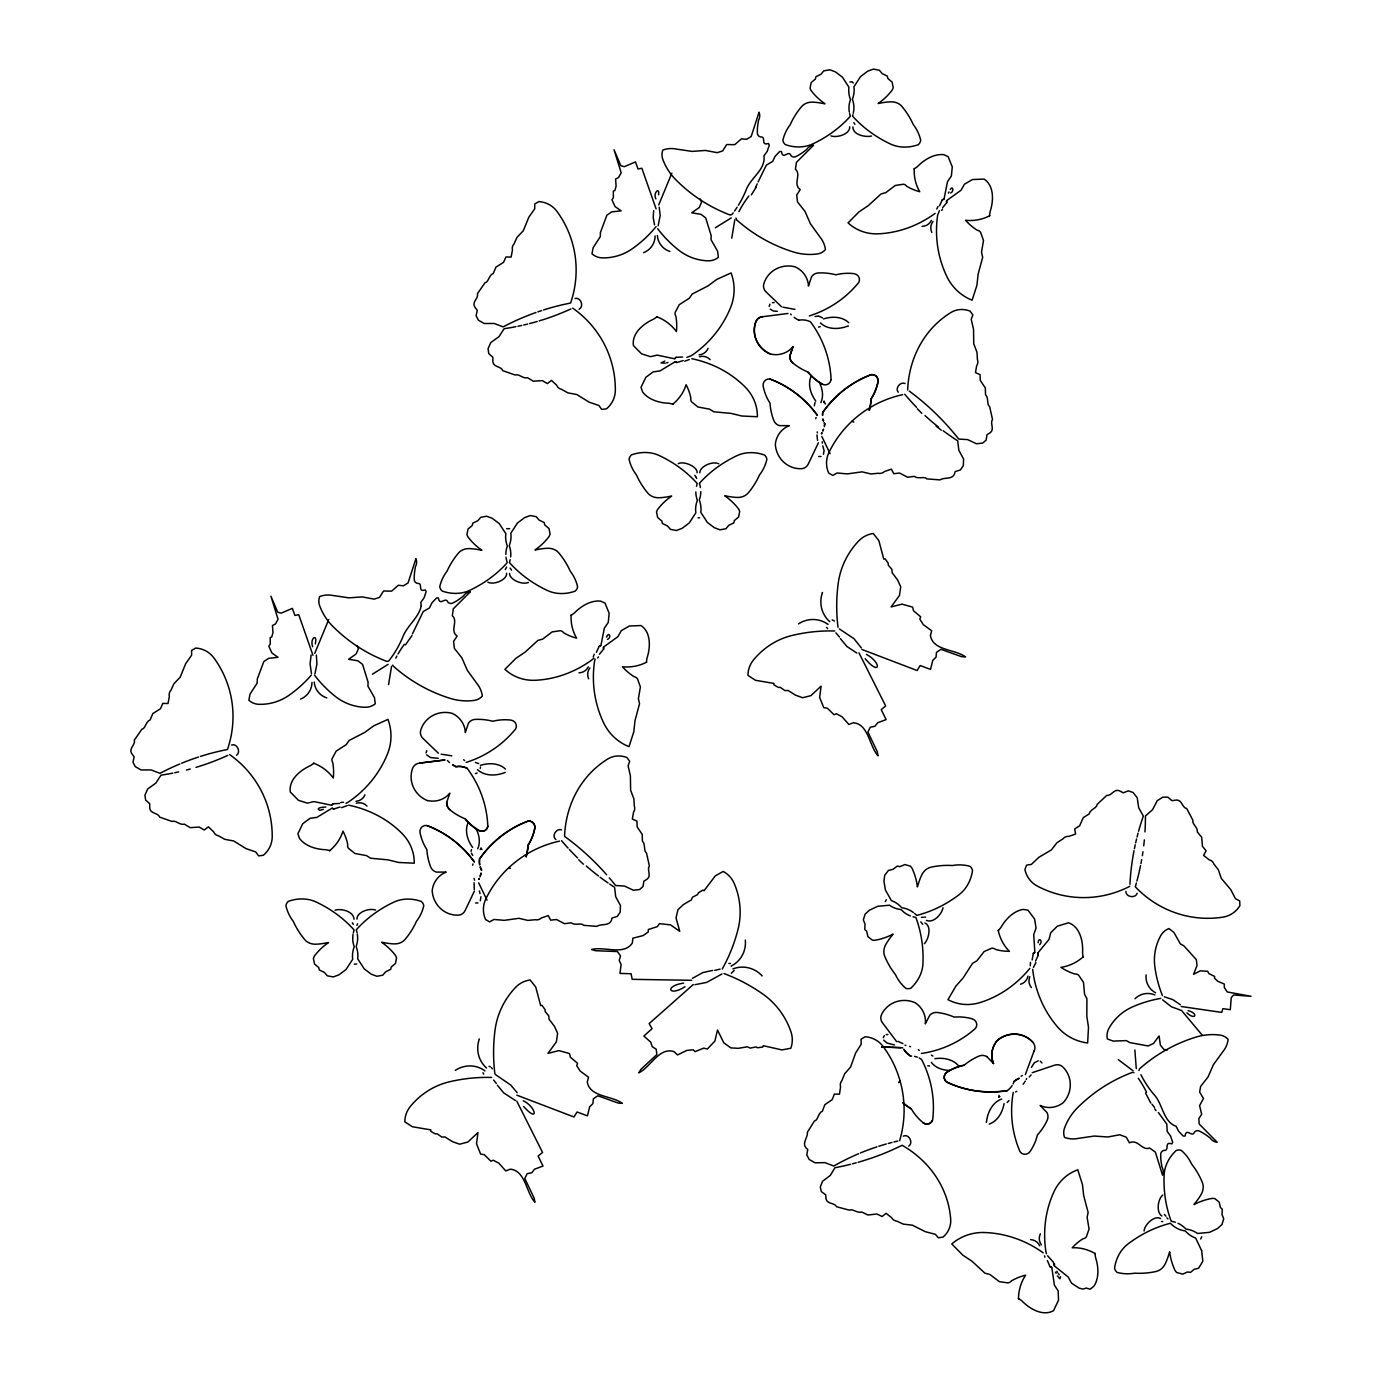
<?xml version="1.0" encoding="UTF-8"?>
<svg xmlns="http://www.w3.org/2000/svg" width="1382" height="1382" viewBox="0 0 1382 1382"><rect width="100%" height="100%" fill="white"/><g stroke="black" fill="none" stroke-linecap="round" stroke-linejoin="round"><path stroke-width="1.5" d="M599.408 654.239L603.588 649.16L603.519 647.312M942.524 207.784L946.705 202.705L946.566 200.943M314.958 673.742L316.91 664.172L316.374 655.051M357.109 645.446L358.422 648.711L356.141 653.945L348.627 659.283L357.921 660.803L362.585 664.397L368.061 682.086L367.94 686.198L374.453 697.599L375.265 703.801A15.893 15.703 -88.4 0 1 365.038 707.273A50.754 50.167 -88.4 0 1 335.429 696.493A120.839 119.439 -88.4 0 1 314.543 675.193M571.112 614.973L571.06 617.028A44.224 39.646 -58.1 0 0 576.605 638.156A59.461 53.311 -58.1 0 1 563.51 632.68A5.666 5.079 -58.1 0 0 560.315 630.693L552.144 631.92L542.694 639.089L537.943 640.402L525.091 652.131L515.918 658.316L504.914 669.32A50.564 45.33 -58.1 0 0 535.214 680.272A107.623 96.481 -58.1 0 0 592.032 659.836L593.863 658.212M700.242 198.991L701.538 202.256L699.275 207.49L691.743 212.828L701.037 214.348L705.701 217.941L711.177 235.631L711.056 239.742L717.569 251.144L718.381 257.346A15.893 15.703 -88.4 0 1 708.171 260.818A50.754 50.167 -88.4 0 1 678.562 250.038A120.839 119.439 -88.4 0 1 657.659 228.738M914.228 168.518L914.176 170.573A44.224 39.646 -58.1 0 0 919.738 191.701A59.461 53.311 -58.1 0 1 906.644 186.225A5.666 5.079 -58.1 0 0 903.431 184.238L895.26 185.464L885.827 192.634L881.077 193.946L868.207 205.676L859.034 211.861L848.047 222.865A50.564 45.33 -58.1 0 0 878.347 233.817A107.623 96.481 -58.1 0 0 935.165 213.381M1018.465 1298.838L1018.534 1296.731A44.224 42.721 59.5 0 1 1025.651 1275.12A59.461 57.439 59.5 0 0 1011.503 1280.82A5.666 5.476 59.5 0 1 1007.996 1282.893L999.428 1281.701L989.892 1274.48L984.951 1273.185L972.064 1261.317L962.753 1255.098L951.783 1243.955A50.564 48.836 59.5 0 1 984.45 1232.519A107.623 103.961 59.5 0 1 1043.237 1252.869M655.897 198.87C652.615 193.635 659.715 185.914 658.609 194.776M311.486 673.639L310.069 663.982L311.123 654.913M1030.246 965.811L1030.523 962.39M506.624 573.236C507.246 579.455 494.566 585.312 487.881 582.254M699.793 472.765C699.689 466.58 712.214 460.724 718.761 463.765M849.705 126.799C850.137 134.52 836.352 138.045 830.979 135.868M315.286 643.995C317.877 632.386 309.43 638.363 312.678 646.724M1032.147 959.954L1033.304 953.476L1034.652 952.423M1047.591 1255.772L1053.239 1262.008L1054.397 1265.947L1068.234 1277.037L1071.482 1283.118L1079.135 1288.128L1083.091 1289.112L1086.2 1288.059L1090.173 1289.216L1093.905 1286.21C1099.381 1277.987 1098.483 1266.309 1095.546 1257.499L1094.959 1253.457M998.754 1097.135L999.082 1095.373M474.285 889.593L474.095 882.735M885.309 901.634L886.311 899.699M1037.778 953.355L1038.314 955.117L1035.55 961.095M471.089 851.329L471.487 849.585M1160.586 1218.579C1154.73 1214.743 1144.331 1224.798 1144.089 1230.982M653.686 210.686L653.202 217.527L654.532 224.817M658.16 225.698L660.199 215.437L659.197 207.248M734.809 219.79L731.734 238.17M1038.124 942.749C1038.418 936.668 1043.583 941.004 1039.661 944.701M646.379 662.323L646.966 658.229C650.369 647.968 651.423 632.49 640.989 625.545L629.346 625.994L621.313 630.658L617.944 636.67L603.416 647.156L603.588 649.16M989.495 215.868L990.082 211.774C993.485 201.513 994.556 186.034 984.122 179.09L972.479 179.539L964.429 184.203L961.06 190.215L946.549 200.701L946.705 202.705M924.886 922.934C932.245 926.286 928.255 940.019 924.385 943.716M1161.917 1215.97C1156.147 1212.895 1157.58 1199.213 1162.763 1195.05M1118.332 1059.666L1133.05 1070.791M481.109 848.289L480.228 849.585M735.932 218.011L736.52 219.738A156.097 154.179 -31.7 0 0 793.337 251.939A55.971 55.28 -31.7 0 0 817.315 253.96A12.991 12.835 -31.7 0 0 825.451 249.606A25.152 24.841 -31.7 0 0 820.01 237.065L810.491 223.901L804.998 211.411L797.5 201.927L796.706 195L800.213 189.61C792.473 183.996 801.785 174.771 795.427 169.278L796.429 162.35L813.532 145.265A9.138 9.035 -31.7 0 0 806.57 149.601A61.603 60.843 -31.7 0 0 804.376 151.243A46.936 46.349 -31.7 0 1 796.343 156.356A4.077 4.025 -31.7 0 1 790.279 154.369C787.982 150.914 782.575 160.018 781.486 151.536L779.655 151.536L775.095 156.339L772.607 161.452L766.354 165.114L758.113 181.923M595.124 659.093L594.519 661.477A107.623 103.961 -58.1 0 0 603.727 723.011A50.564 48.836 -58.1 0 0 629 746.66L633.802 731.769L634.994 720.644L639.538 703.714L638.398 698.739L640.384 686.94L637.465 678.804A5.666 5.476 -58.1 0 0 634.01 676.644A59.461 57.439 -58.1 0 1 622.401 666.746A44.224 42.721 -58.1 0 0 644.841 663.049L646.741 662.133M375.61 910.064C368.959 907.663 356.47 912.5 356.988 919.116M942.99 907.767C942.282 913.07 934.077 923.677 926.389 920.395M593.241 656.899L594.208 654.222M426.053 752.896L426.813 750.599M769.169 306.441L769.947 304.144M762.829 316.564A8.24 7.964 18.4 0 0 755.937 321.643A26.068 25.187 18.4 0 0 770.88 354.12A22.354 21.594 18.4 0 0 792.974 346.692L789.761 356.107A8.914 8.603 18.4 0 0 792.992 363.362M792.974 346.692L789.899 355.969A8.914 8.603 18.4 0 0 793.13 363.224A57.353 55.401 18.4 0 0 808.211 372.138A48.612 46.953 18.4 0 0 822.048 383.937M596.385 652.269L599.166 646.31L600.945 645.325L604.366 628.119L608.253 622.436L609.151 613.332L605.005 603.053L600.6 601.118C590.788 600.082 580.855 606.283 574.411 612.986L571.094 615.37M939.518 205.814L942.282 199.854L943.906 199.06M472.609 865.132L473.007 863.94M815.726 418.677L816.123 417.485M356.919 925.439L357.61 923.832M506.589 567.052L505.225 569.643M1035.895 962.563L1033.408 967.4M1025.323 1074.643L1034.185 1050.717M314.75 653.392L328.726 619.568M658.696 204.951L671.859 173.113M936.771 209.079L938.015 206.505M480.314 900.718L480.919 896.728M823.447 454.263L824.069 450.739L822.808 445.85M1137.127 893.256C1135.503 898.732 1125.691 897.108 1125.915 891.407M600.738 645.619L599.166 646.31M484.84 1070.964L484.927 1070.825A27.035 26.103 -60 0 0 455.317 1070.324L455.3 1070.324M606.543 637.154C608.374 631.332 612.278 636.843 607.544 639.417M412.423 633.906L423.22 611.57L429.491 607.907L431.961 602.794L436.522 597.991L438.353 597.991C439.631 606.042 444.779 597.75 447.146 600.825A4.077 4.025 -31.7 0 0 453.227 602.811A46.936 46.349 -31.7 0 0 461.26 597.698A61.603 60.843 -31.7 0 1 463.436 596.057A9.138 9.035 -31.7 0 1 470.398 591.721L453.313 608.806L452.311 615.733C458.651 621.226 449.357 630.451 457.097 636.066L453.59 641.455L454.384 648.383L461.864 657.867L467.358 670.356L476.894 683.52A25.152 24.841 -31.7 0 1 482.335 696.062A12.991 12.835 -31.7 0 1 474.199 700.415A55.971 55.28 -31.7 0 1 450.221 698.394A156.097 154.179 -31.7 0 1 393.386 666.193L392.695 665.122M755.539 187.451L757.232 183.841M474.372 891.114L465.285 910.202A8.24 7.964 -90 0 1 458.288 915.16A26.068 25.187 -90 0 1 432.186 890.716A22.354 21.594 -90 0 1 446.213 872.094L436.436 872.094A8.914 8.603 -90 0 1 430.579 866.739A57.353 55.401 -90 0 1 426.865 849.619A48.612 46.953 -90 0 1 420.059 832.759A6.098 5.891 -90 0 1 426.865 825.52A106.569 102.942 -90 0 1 474.268 861.832A106.569 102.942 90 0 0 426.865 825.52M818.403 442.758L808.418 463.747A8.24 7.964 -90 0 1 801.422 468.705A26.068 25.187 -90 0 1 775.319 444.261A22.354 21.594 -90 0 1 789.329 425.639L779.569 425.639A8.914 8.603 -90 0 1 773.713 420.283A57.353 55.401 -90 0 1 769.999 403.164A48.612 46.953 90 0 1 763.175 386.304A6.098 5.891 -90 0 1 769.999 379.065A106.569 102.942 -90 0 1 817.401 415.377A106.569 102.942 90 0 0 769.999 379.065M823.966 402.594L824.087 401.039M950.246 189.42C953.183 185.084 954.116 191.666 950.661 192.962M883.253 1037.692L884.376 1035.55M948.398 193.204L949.054 191.96M1008.946 1100.538L1007.184 1102.542M756.23 187.106L751.324 194.845M815.069 402.352L814.292 405.772M480.228 768.444L480.487 767.062M1031.421 1067.353L1034.375 1062.723L1038.262 1060.823M939.432 210.669L937.652 215.022A107.623 103.961 -58.1 0 0 946.86 276.555A50.564 48.836 -58.1 0 0 972.116 300.205L976.919 285.331L978.111 274.189L982.671 257.259L981.514 252.284L983.5 240.485L980.581 232.349A5.666 5.476 -58.1 0 0 977.143 230.189A59.461 57.439 -58.1 0 1 965.517 220.291A44.224 42.721 -58.1 0 0 987.975 216.611L989.875 215.678M734.17 970.44L731.251 973.291M958.866 1066.248L958.866 1066.248A30.128 21.646 -23.1 0 0 934.906 1058.664M411.957 635.547L405.444 644.928M848.738 322.697L848.738 322.697A30.128 21.646 -32.3 0 0 823.517 318.897M820.459 323.025L820.511 322.973A30.128 21.646 -32.3 0 0 848.306 325.91L848.306 326.066M941.66 210.461L942.489 209.287M486.516 1068.01L486.533 1067.992A27.035 26.103 -60 0 1 479.329 1038.988L479.278 1038.97M829.805 621.485L829.649 621.555A27.035 26.103 -60 0 1 822.463 592.533L822.359 592.515M998.305 930.673L1000.896 927.529C1005.44 919.41 1013.472 910.893 1023.233 909.408L1027.983 910.151L1034.6 919.047L1036.051 928.082L1033.719 934.577L1034.842 952.267L1033.304 953.476M506.676 528.684L509.664 528.684M828.043 624.37L828.025 624.405A27.035 26.103 -60 0 0 798.451 623.869L798.451 623.904M1029.262 1076.941L1031.127 1074.902M597.611 657.987L598.544 656.916M761.983 975.951L762.121 975.813A27.035 26.103 57.6 0 0 733.013 968.903L732.996 968.799M682.639 357.005L676.057 357.333L674.71 358.802L657.176 355.122L650.456 356.677L641.593 353.861L633.422 345.569C631.539 333.183 643.701 323.543 653.6 319.156L657.003 316.841M339.523 803.46L332.941 803.788L331.576 805.257L314.042 801.577L307.34 803.132L298.477 800.316L290.306 792.024C288.423 779.638 300.585 769.999 310.466 765.611L313.887 763.296M852.867 126.937C852.936 135.488 866.479 137.336 871.541 136.041M354.068 919.22C353.516 910.824 340.248 908.268 335.1 910.237M676.057 357.333L674.865 358.629M332.941 803.788L331.749 805.084M693.315 984.485L649.125 1023.613L652.079 1028.657L643.891 1036.051L650.818 1042.235L652.166 1046.589L656.243 1049.249L656.83 1054.587L640.868 1069.374L638.76 1072.847C650.646 1067.059 659.145 1046.986 673.829 1051.547L677.56 1054.95L686.854 1050.406L693.28 1049.802L695.06 1051.667L703.749 1048.109L707.359 1049.024L714.909 1041.026L717.5 1030.056L723.788 1042.788L730.836 1047.902L738.472 1048.316L747.334 1046.813L750.322 1048.126L755.85 1046.917L757.682 1047.746L762.829 1047.003L763.261 1045.708L781.901 1049.905L790.815 1048.264A23.84 22.993 87 0 0 790.988 1031.905A76.131 73.419 87 0 0 762.795 994.021A181.249 174.823 87 0 0 724.03 973.55M672.637 404.373L674.209 403.026A44.224 39.646 -10.4 0 0 686.094 384.697A59.461 53.311 -10.4 0 1 690.845 398.068A5.666 5.079 -10.4 0 0 691.536 401.782L697.945 406.999L709.605 409.158L713.768 411.784L731.113 413.391L741.84 416.017L757.388 416.742A50.564 45.33 -10.4 0 0 745.088 386.96A107.623 96.481 -10.4 0 0 691.743 358.698M329.503 850.828L331.075 849.481A44.224 39.646 -10.4 0 0 342.961 831.152A59.461 53.311 -10.4 0 1 347.728 844.523A5.666 5.079 -10.4 0 0 348.402 848.237L354.829 853.454L366.472 855.613L370.635 858.239L387.979 859.846L398.724 862.472L414.272 863.197A50.564 45.33 -10.4 0 0 401.972 833.415A107.623 96.481 -10.4 0 0 348.61 805.153M1083.35 956.724L1081.743 958.089A44.224 42.721 -72.8 0 1 1060.961 967.365A59.461 57.439 -72.8 0 0 1074.712 973.982A5.666 5.476 -72.8 0 1 1078.599 975.191L1083.488 982.326L1084.559 994.245L1086.926 998.771L1086.822 1016.288L1088.498 1027.362L1087.634 1042.978A50.564 48.836 -72.8 0 1 1057.178 1026.515A107.623 103.961 -72.8 0 1 1032.665 969.318M1200.733 1238.998L1201.718 1236.752M820.873 402.594L820.873 402.594A30.128 21.646 39.3 0 0 819.129 382.088M236.581 755.228C241.176 752.067 237.048 743.05 231.537 745.019M908.7 1146.162C913.692 1142.931 908.976 1133.447 903.292 1136.108M914.228 168.915L917.527 166.531C923.971 159.828 933.904 153.627 943.733 154.663L948.121 156.598L952.267 166.876L951.386 175.98L947.482 181.664L944.061 199.077L942.282 199.854M692.451 978.318L702.92 972.548L712.68 970.423M849.947 82.039L852.072 81.745L853.264 83.058M356.677 963.997L354.241 964.17M998.771 1096.911L999.912 1096.548M579.023 309.223C584.344 306.683 580.82 296.905 575.067 298.477M715.375 227.754L731.233 217.907M388.1 664.362L372.449 674.174M1134.864 1049.992L1136.28 1068.597M345.984 803.374L348.143 802.199A107.623 103.961 -10.4 0 0 387.478 753.985A50.564 48.836 -10.4 0 0 387.945 719.383L373.727 725.844L364.675 732.46L349.11 740.476L346.191 744.673L336.12 751.152L332.06 758.787A5.666 5.476 -10.4 0 0 332.803 762.778A59.461 57.439 -10.4 0 1 333.304 778.031A44.224 42.721 -10.4 0 0 315.459 763.918L313.489 763.14M689.29 359.527L684.746 361.203M1021.108 1076.198L1022.352 1075.593M1015.649 1091.866L1016.789 1091.314M683.209 360.564L676.938 362.533L675.383 361.825M340.093 807.019L333.822 808.988L332.25 808.28M820.252 326.601L818.541 327.137M477.118 773.056L475.408 773.592M811.182 375.852L811.32 375.852A30.128 21.646 39.3 0 0 815.743 401.005M683.589 983.12C664.172 985.884 668.629 997.165 684.971 986.748M699.551 517.714L698.065 517.922M720.108 969.128L714.736 970.337M721.957 973.999L706.668 982.395L694.887 984.727M509.526 573.444C509.319 579.11 521.429 585.242 528.425 582.496M1032.25 1072.674L1054.293 1065.28A8.24 7.964 -44 0 1 1062.723 1066.869A26.068 25.187 -44 0 1 1063.276 1102.629A22.354 21.594 -44 0 1 1040.128 1105.462L1046.934 1112.493A8.914 8.603 -44 0 1 1047.124 1120.439A57.353 55.401 -44 0 1 1037.398 1135.002A48.612 46.953 -44 0 1 1030.005 1151.621A6.098 5.891 -44 0 1 1020.054 1151.742A106.569 102.942 -44 0 1 1013.248 1092.419M665.208 363.224L660.993 362.896L664.811 361.082M347.279 805.585L341.613 807.658M323.423 809.299L320.296 810.232M388.567 684.626L391.572 666.245M666.556 362.844L667.921 362.481M817.66 316.132L815.069 316.513M886.207 1034.6L887.849 1034.513M678.268 463.696C683.693 460.586 698.014 466.822 697.098 472.799M686.854 357.351L691.276 355.744A107.623 103.961 -10.4 0 0 730.594 307.53A50.564 48.836 -10.4 0 0 731.078 272.928L716.843 279.389L707.809 286.005L692.227 294.02L689.324 298.218L679.253 304.696L675.193 312.332A5.666 5.476 -10.4 0 0 675.919 316.34A59.461 57.439 -10.4 0 1 676.42 331.576A44.224 42.721 -10.4 0 0 658.575 317.463L656.623 316.685M772.383 302.675L774.127 302.589M325.876 807.053C324.062 807.053 315.165 807.572 319.397 810.232M340.663 802.493L343.513 802.268M788.016 313.472L762.691 316.703A8.24 7.964 18.4 0 0 755.799 321.781A26.068 25.187 18.4 0 0 770.741 354.258M419.713 763.019L444.883 759.927M444.745 760.048L419.575 763.158A8.24 7.964 18.4 0 0 412.665 768.237A26.068 25.187 18.4 0 0 427.625 800.714M745.451 940.106L745.33 940.106A27.035 26.103 57.6 0 1 731.182 966.018L731.251 966.087M923.193 917.285L921.431 917.285M728.884 963.444L730.491 963.496M929.585 1065.954L927.788 1065.85M794.961 309.378L783.007 307.184M777.34 311.365L773.264 310.967L770.258 309.084M451.828 755.833L441.134 754.192M818.662 456.492L821.081 456.492M475.546 902.947L477.947 902.947M691.726 980.304L632.196 979.337L631.073 973.723L619.948 973.429L621.088 964.481L619.205 960.404L620.535 955.878L617.426 951.559L595.487 950.712L591.565 949.486C604.435 946.152 623.904 955.826 632.317 943.042L632.887 938.153L642.958 935.631L648.227 932.021L648.348 929.516L657.296 926.648L659.421 923.677L670.46 924.834L679.737 931.295L676.023 917.907L677.957 909.667L683.468 904.519L691.19 900.028L692.572 897.177L697.582 894.569L698.411 892.807L702.799 890.077L704.008 890.768L715.323 875.86L723.183 871.437A23.84 22.561 30.3 0 1 734.205 883.426A76.131 72.071 30.3 0 1 738.04 929.274A181.249 171.593 30.3 0 1 722.285 968.937M818.541 315.977L822.463 317.825M475.425 762.432L478.725 763.607M881.716 1046.9L900.736 1047.625M881.561 1047.02L902.688 1047.815M924.385 917.061L925.577 917.216M1162.677 1221.619L1161.485 1221.463M986.299 1122.236L986.437 1122.253A30.128 21.646 85.3 0 1 1001.656 1099.053M1181.247 1006.511L1221.723 1012.401L1222.88 1008.67L1230.326 1009.672L1231.241 997.579L1233.625 994.954L1251.021 996.318L1227.251 991.948L1224.314 987.491L1224.297 984.088L1217.767 981.272L1214.519 978.214L1214.64 976.487L1208.87 973.55L1207.678 971.287L1200.215 970.872L1193.564 974.31L1197.019 965.517L1196.346 959.678L1183.942 945.893L1180.366 943.889L1173.923 932.453L1168.999 928.566A15.893 15.755 29.2 0 0 1160.776 935.597A50.754 50.305 29.2 0 0 1154.834 966.605A120.839 119.768 29.2 0 0 1162.4 995.524M438.319 758.303L430.579 757.561L426.641 754.866M672.948 404.097L668.957 403.268C659.663 403.008 648.383 399.83 642.544 391.866L641.006 387.323L645.826 377.338L653.168 371.879L659.991 370.929L675.159 361.739L676.938 362.533M329.814 850.552L325.824 849.723C316.53 849.464 305.267 846.285 299.428 838.321L297.89 833.778L302.693 823.793L310.034 818.317L316.858 817.384L332.043 808.194L333.822 808.988M561.558 829.822C556.462 827.991 551.193 836.006 555.892 839.582M1180.47 1010.104L1171.418 1006.787L1162.59 999.808M832.154 619.879L834.434 621.036M902.964 1043.617L897.937 1041.372M894.517 1044.982L886.968 1043.013L883.703 1040.11M489.021 1066.334L490.247 1066.749M905.055 383.522C900.442 381.346 894.81 388.187 898.214 392.229M861.936 649.471L917.078 670.512L920.17 665.537L930.518 669.372L932.798 660.371L936.029 657.158L936.495 652.321L940.952 649.333L961.457 656.623L965.517 656.882C954.876 649.022 933.144 650.801 930.397 635.668L931.675 630.779L923.349 624.647L919.842 619.24L920.654 616.804L913.485 610.74L912.621 607.113L902.031 604.141L891.114 606.923L899.475 595.452L900.736 586.849L897.574 579.87L892.15 572.718L891.926 569.47L888.281 565.117L888.177 563.13L885.136 558.898L883.772 559.105L878.866 540.656L873.269 533.504A23.84 22.993 -30.6 0 0 858.706 540.932A76.131 73.419 -30.6 0 0 838.2 583.48A181.249 174.823 -30.6 0 0 838.01 627.307M516.833 1095.183L573.945 1116.967L577.054 1111.992L587.402 1115.827L589.665 1106.827L592.895 1103.613L593.379 1098.776L597.836 1095.788L618.324 1103.078L622.384 1103.337C611.76 1095.477 590.01 1097.256 587.264 1082.123L588.559 1077.234L580.215 1071.102L576.709 1065.695L577.538 1063.259L570.351 1057.195L569.505 1053.568L558.898 1050.596L547.98 1053.378L556.359 1041.907L557.62 1033.304L554.458 1026.325L549.017 1019.173L548.809 1015.925L545.164 1011.572L545.044 1009.586L542.003 1005.353L540.656 1005.56L535.75 987.111L530.152 979.959A23.84 22.993 -30.6 0 0 515.572 987.387A76.131 73.419 -30.6 0 0 495.067 1029.936A181.249 174.823 -30.6 0 0 494.877 1073.762M1047.401 1260.539L1049.957 1266.603L1051.806 1267.38L1054.38 1285.105L1058.146 1290.874L1058.543 1300.168L1053.55 1310.689C1042.581 1316.718 1029.348 1308.616 1021.816 1300.825L1018.482 1298.424M931.347 1055.174L932.919 1056.038M1164.283 996.785L1172.8 999.618L1180.366 1004.749M856.857 653.081L846.89 646.482L840.36 638.588M1049.957 1266.603L1051.616 1267.398M1186.879 1012.816C1195.05 1020.745 1199.11 1013.472 1188.088 1010.657M1167.444 1049.905L1163.938 1049.543L1160.362 1045.103L1159.101 1035.964L1153.452 1043.479L1148.114 1045.967L1129.889 1042.615L1126.313 1040.611L1113.201 1041.095L1107.31 1038.936A15.893 15.703 29.2 0 1 1108.969 1028.277A50.754 50.167 29.2 0 1 1132.238 1007.029A120.839 119.439 29.2 0 1 1160.794 998.391M1095.304 1253.664L1093.507 1252.662A44.224 39.646 59.5 0 0 1072.207 1247.791A59.461 53.311 59.5 0 1 1083.125 1238.721A5.666 5.079 59.5 0 0 1086.373 1236.804L1089.068 1228.995L1087.098 1217.3L1088.135 1212.498L1083.695 1195.655L1082.469 1184.668L1077.805 1169.811A50.564 45.33 59.5 0 0 1054.051 1191.595A107.623 96.481 59.5 0 0 1045.863 1251.418L1046.45 1253.802M515.486 1100.556L503.774 1092.937L497.365 1085.267M922.692 924.23L920.792 921.88M1164.37 1214.45L1165.993 1216.212M1133.948 1072.587L1132.238 1072.432A156.097 154.179 85.9 0 0 1077.373 1107.88A55.971 55.28 85.9 0 0 1064.486 1128.178A12.991 12.835 85.9 0 0 1064.572 1137.421A25.152 24.841 85.9 0 0 1078.202 1138.405L1094.285 1136.056L1107.898 1136.989L1119.783 1134.743L1126.278 1137.231L1129.439 1142.845C1137.991 1138.578 1141.86 1151.102 1149.669 1148.027L1155.352 1152.122L1162.573 1175.184A9.138 9.035 85.9 0 0 1161.951 1167.013A61.603 60.843 85.9 0 0 1161.502 1164.3A46.936 46.349 85.9 0 1 1160.707 1154.816A4.077 4.025 85.9 0 1 1165.268 1150.36C1169.086 1149.686 1164.128 1141.273 1171.867 1143.881L1172.696 1142.258L1170.554 1135.987L1167.185 1131.426L1166.84 1124.171L1158.341 1112.458M477.74 848.755L477.74 848.755A30.128 21.646 39.3 0 0 475.995 828.544M463.626 759.755L464.628 760.515M936.219 426.174L941.263 430.165M865.218 658.713C879.868 676.42 882.338 663.205 866.41 654.342M1167.945 1218.924L1166.892 1217.801M835.903 632.835L839.479 637.033M523.64 1106.464C538.825 1123.687 536.562 1107.207 523.294 1100.798M918.322 1049.612L919.237 1050.458M839.358 628.948L853.886 638.605L861.401 647.968M578.73 859.794L583.394 864.216M781.538 306.769L766.284 292.138A8.24 7.964 18.4 0 1 763.797 283.932A26.068 25.187 18.4 0 1 795.22 266.881A22.354 21.594 18.4 0 1 808.47 286.057L811.545 276.78A8.914 8.603 18.4 0 1 818.49 272.928A57.353 55.401 18.4 0 1 835.903 274.811A48.612 46.953 18.4 0 1 854.059 273.653A6.098 5.891 18.4 0 1 858.775 282.412A106.569 102.942 18.4 0 1 809.351 315.925M438.405 753.225L423.151 738.593A8.24 7.964 18.4 0 1 420.681 730.387A26.068 25.187 18.4 0 1 452.104 713.337A22.354 21.594 18.4 0 1 465.337 732.512L468.429 723.235A8.914 8.603 18.4 0 1 475.373 719.383A57.353 55.401 18.4 0 1 492.787 721.266A48.612 46.953 18.4 0 1 510.925 720.108A6.098 5.891 18.4 0 1 515.659 728.867A106.569 102.942 18.4 0 1 466.235 762.38M917.337 408.778L921.846 413.339M1040.283 1061.203L1041.959 1062.948M986.731 1056.435L993.572 1063.656A22.354 21.594 -44 0 1 997.234 1040.629A26.068 25.187 -44 0 1 1032.941 1042.425A8.24 7.964 -44 0 1 1034.237 1050.89M493.65 1080.05L496.345 1083.488M495.447 1074.557L510.77 1085.06L517.179 1092.713M824.069 401.661L825.417 403.976M480.953 848.116L482.007 849.585M352.341 922.831L353.343 924.351M1181.42 1010.311L1202.133 1035.083M827.645 628.689L826.626 627.393M491.318 1067.491L492.32 1068.77M1054.414 1265.705L1054.535 1263.994M511.513 570.11L510.165 568.14M1152.035 1104.253L1154.471 1107.414M1154.644 1108.796L1156.026 1110.627M896.676 1041.665L882.683 1023.095A8.24 7.964 27.6 0 1 881.543 1014.595A26.068 25.187 27.6 0 1 915.299 1002.796A22.354 21.594 27.6 0 1 925.301 1023.855L929.827 1015.183A8.914 8.603 27.6 0 1 937.29 1012.488A57.353 55.401 27.6 0 1 954.185 1017.117A48.612 46.953 27.6 0 1 972.289 1018.879A6.098 5.891 27.6 0 1 975.554 1028.294A106.569 102.942 27.6 0 1 921.397 1053.481M853.886 122.704L854.922 124.276M695.872 476.876L694.835 475.304M1058.387 1273.651L1059.217 1274.774M1056.833 1271.302L1057.593 1272.494M483.683 1074.142L482.992 1072.691M1150.809 1103.078L1145.523 1092.955M1055.451 1272.114L1056.124 1273.358M471.417 853.091L472.679 855.423M696.183 477.377L696.683 478.431M858.965 652.822L885.689 706.012L881.232 709.605L886.121 719.607L877.674 722.734L874.927 726.293L870.297 727.226L867.913 731.994L877.328 751.808L878.054 755.85C869.14 745.986 868.691 724.254 853.454 722.717L848.876 724.479L841.966 716.722L836.317 713.734L834.054 714.788L827.369 708.189L823.758 707.67L819.647 697.357L821.081 686.146L810.94 695.63L802.752 697.737L795.635 695.232L788.086 690.482L784.907 690.585L780.277 687.355L778.325 687.424L773.868 684.798L773.937 683.416L755.47 680.29L747.921 675.366A23.84 22.561 -87.3 0 1 753.432 660.043A76.131 72.071 -87.3 0 1 792.283 635.409A181.249 171.593 -87.3 0 1 834.728 630.987M516.799 1101.178L542.556 1152.467L538.099 1156.06L543.005 1166.062L534.54 1169.189L531.811 1172.748L527.181 1173.681L524.78 1178.449L534.212 1198.263L534.92 1202.305C526.006 1192.441 525.575 1170.709 510.338 1169.172L505.743 1170.934L498.85 1163.178L493.201 1160.189L490.938 1161.243L484.253 1154.644L480.625 1154.125L476.531 1143.812L477.965 1132.601L467.807 1142.085L459.619 1144.192L452.501 1141.687L444.952 1136.937L441.774 1137.041L437.144 1133.81L435.192 1133.879L430.752 1131.253L430.804 1129.871L412.354 1126.745L404.788 1121.821A23.84 22.561 -87.3 0 1 410.316 1106.498A76.131 72.071 -87.3 0 1 449.167 1081.864A181.249 171.593 -87.3 0 1 491.612 1077.442M821.789 436.401L830.133 453.676M478.673 882.856L487.017 900.131M505.121 772.4L505.156 772.469A30.128 21.646 -32.3 0 1 477.481 769.584M1057.351 1275.897L1059.908 1278.816L1060.547 1276.674M1138.958 1070.549L1139.528 1068.839A156.097 151.865 22.7 0 1 1196.017 1037.087A55.971 54.434 22.7 0 1 1219.961 1035.083A12.991 12.628 22.7 0 1 1228.132 1039.385A25.152 24.461 22.7 0 1 1222.811 1051.754L1213.396 1064.71L1208.023 1077.044L1200.63 1086.39L1199.645 1092.056L1203.446 1098.517L1199.593 1105.652L1201.684 1114.307L1198.85 1118.574L1199.196 1123.981L1217.145 1142.24A9.138 8.897 22.7 0 1 1210.148 1137.956A61.603 59.927 22.7 0 1 1207.954 1136.35A46.936 45.658 22.7 0 0 1199.87 1131.305A4.077 3.956 22.7 0 0 1193.823 1133.275C1191.595 1136.66 1186.084 1127.695 1185.065 1136.073L1183.234 1136.056L1178.639 1131.322L1176.117 1126.295C1162.815 1121.648 1162.867 1103.372 1153.555 1094.06A100.869 98.122 22.7 0 1 1140.927 1074.73M1038.314 955.117L1037.64 953.234L1049.024 939.397L1050.752 932.729L1057.351 926.182L1068.511 922.779C1080.344 926.856 1083.263 942.092 1082.572 952.889L1083.039 956.983M656.105 208.889L641.853 168.259L638.018 168.95L635.461 161.901L624.318 166.686L620.881 165.788L614.04 149.74L621.174 172.819L618.583 177.501L615.577 179.09L616.096 186.19L614.904 190.474L613.314 191.182L613.383 197.643L611.932 199.751L615.025 206.54L621.14 210.859L611.76 211.861L606.888 215.177L600.41 232.539L600.306 236.65L593.154 247.672L591.98 253.822A15.893 15.755 -88.4 0 0 602.034 257.864A50.754 50.305 -88.4 0 0 632.282 248.743A120.839 119.768 -88.4 0 0 656.139 226.562M312.988 655.344L298.737 614.714L294.902 615.405L292.345 608.356L281.185 613.142L277.747 612.243L270.924 596.195L278.058 619.274L275.467 623.956L272.461 625.545L272.98 632.645L271.77 636.929L270.198 637.638L270.267 644.098L268.816 646.206L271.909 652.995L278.024 657.314L268.644 658.316L263.772 661.633L257.294 678.994L257.173 683.105L250.021 694.127L248.864 700.277A15.893 15.755 -88.4 0 0 258.9 704.319A50.754 50.305 -88.4 0 0 289.149 695.198A120.839 119.768 -88.4 0 0 311.261 675.107M1044.533 1255.823L1044.896 1257.205M480.038 893.636L479.399 890.958M998.219 930.276L998.685 932.297A44.224 39.646 -72.8 0 0 1009.413 951.317A59.461 53.311 -72.8 0 1 995.368 949.348A5.666 5.079 -72.8 0 0 991.758 948.225L984.174 951.507L976.867 960.818L972.6 963.289L963.133 977.92L955.826 986.212L947.983 999.67A50.564 45.33 -72.8 0 0 980.08 1002.555A107.623 96.481 -72.8 0 0 1029.849 968.367M816.935 434.933L817.574 440.392M822.204 441.774L822.325 443.138M1138.267 1078.271A100.869 99.625 85.9 0 1 1146.559 1092.298M1031.421 987.629A10.451 10.451 0 0 1 1029.832 976.694M1027.983 976.124A10.451 10.451 0 0 1 1020.503 984.243M1026.688 1078.547A24.703 23.874 -44 0 1 1026.256 1079.411M1025.323 1081.087A24.703 23.874 -44 0 1 1024.822 1081.899M1024.269 1082.693A24.703 23.874 -44 0 1 1023.095 1084.231M1013.075 1083.937A17.154 16.567 -44 0 0 1014.163 1081.242A24.703 23.874 -44 0 1 1019.087 1078.236M1012.108 1085.63A17.154 16.567 -44 0 1 1007.357 1090.519A106.569 102.942 -44 0 1 946.584 1081.916A6.098 5.891 -44 0 1 947.05 1071.966A48.612 46.953 -44 0 1 963.91 1065.177M1007.409 1090.709A106.569 102.942 -44 0 1 946.635 1082.106A6.098 5.891 -44 0 1 947.102 1072.156A48.612 46.953 -44 0 1 963.962 1065.349A57.353 55.401 -44 0 1 978.853 1056.142A8.914 8.603 -44 0 1 986.783 1056.625M1014.215 1081.415A24.703 23.874 -44 0 1 1017.428 1079.29M1018.275 1078.841A24.703 23.874 -44 0 1 1019.139 1078.426M1032.89 1042.253A26.068 25.187 -44 0 0 997.182 1040.439A22.354 21.594 -44 0 0 993.52 1063.466M1004.075 1103.596A30.128 21.646 85.3 0 1 989.184 1124.102M1175.391 1222.275A30.922 25.861 -34.2 0 0 1171.228 1221.291A153.592 128.491 -34.2 0 1 1164.11 1175.115A35.552 29.748 -34.2 0 1 1176.203 1150.515A6.789 5.683 -34.2 0 1 1181.282 1150.411A56.697 47.42 -34.2 0 1 1191.595 1164.041A109.403 91.506 -34.2 0 1 1202.357 1182.456A15.928 13.319 -34.2 0 1 1201.096 1194.532A60.514 50.616 -34.2 0 1 1194.618 1203.705L1193.996 1204.586A52.671 44.069 -34.2 0 1 1212.377 1198.367L1214.795 1198.574L1219.2 1202.133L1220.392 1207.505L1222.241 1209.095L1222.068 1214.657L1223.726 1218.803L1221.964 1224.521L1217.507 1228.546L1209.526 1232.329L1197.555 1233.47A30.128 25.204 -34.2 0 0 1186.015 1229.099L1185.635 1228.823A30.922 25.861 -34.2 0 0 1178 1223.295M1030.54 1239.619A10.451 10.451 0 0 1 1039.696 1245.804M1041.372 1244.819A10.451 10.451 0 0 1 1040.404 1233.815M858.516 1153.763A238.758 234.128 -79.9 0 0 833.812 1166.028L824.95 1162.642L815.034 1162.815L809.196 1159.463L806.794 1154.955L807.762 1149.427C800.299 1144.296 808.142 1137.87 807.399 1132.238L814.447 1121.009C818.265 1120.249 817.902 1112.959 822.411 1111.163L824.812 1104.719L832.189 1099.64L834.331 1094.112L839.479 1094.147L840.567 1086.805A6.461 6.323 -79.9 0 1 841.88 1080.638L844.661 1073.779L850.656 1066.904L855.631 1052.98L861.193 1044.222L861.055 1039.247L865.046 1036.776A24.911 24.427 -79.9 0 1 883.15 1046.502A105.775 103.719 -79.9 0 1 899.665 1140.651M860.33 1153.003A238.758 234.128 -79.9 0 1 876.931 1146.853M878.797 1146.248A238.758 234.128 -79.9 0 1 886.328 1143.985M888.229 1143.467A238.758 234.128 -79.9 0 1 892.012 1142.465M893.929 1141.981A238.758 234.128 -79.9 0 1 897.747 1141.083M858.118 1162.279A238.758 215.022 -1 0 0 902.118 1145.263A105.775 95.254 -1 0 1 950.695 1219.477A24.911 22.44 -1 0 1 943.094 1237.063L938.413 1237.788L935.286 1234.299L925.301 1231.69L912.414 1225.195L903.327 1224.124L896.728 1221.118A6.461 5.804 -1 0 1 891.701 1217.715L886.069 1213.361L882.148 1216.488L876.896 1214.018L867.913 1215.003L861.867 1212.066C857.341 1213.569 852.815 1208.369 849.325 1210.148L836.594 1206.745C834.624 1202.565 827.386 1204.378 826.021 1199.023L825.693 1194.808L821.34 1191.612L820.269 1187.086L822.566 1181.264L830.323 1175.391L834.935 1167.738A238.758 215.022 -1 0 0 850.466 1164.335M856.218 1162.815A238.758 215.022 -1 0 1 852.383 1163.834M913.433 912.535A31.25 26.137 89.4 0 0 902.101 907.819L901.669 907.646A30.439 25.463 89.4 0 0 891.39 900.598L885.413 890.008L883.944 881.198L884.722 875.186L888.453 870.435L892.841 869.416L897.367 866.065L899.751 866.669L904.899 864.562L910.393 866.168L911.947 868.069A53.224 44.535 89.4 0 1 917.389 886.899L917.769 885.862A61.136 51.151 89.4 0 1 921.639 875.203A16.1 13.475 89.4 0 1 930.932 867.205A110.543 92.473 89.4 0 1 952.423 865.512A57.284 47.921 89.4 0 1 969.698 866.203A6.858 5.735 89.4 0 1 972.531 870.487A35.932 30.058 89.4 0 1 959.073 894.707A155.216 129.839 89.4 0 1 916.663 915.437A31.25 26.137 89.4 0 0 914.556 913.433M913.018 916.802A30.922 25.861 -34.2 0 0 915.834 917.389A153.592 128.491 -34.2 0 1 922.951 963.565A35.552 29.748 -34.2 0 1 910.859 988.165A6.789 5.683 -34.2 0 1 905.78 988.285A56.697 47.42 -34.2 0 1 895.467 974.638A109.403 91.506 -34.2 0 1 884.705 956.223A15.928 13.319 -34.2 0 1 885.966 944.165A60.514 50.616 -34.2 0 1 892.444 934.992L893.066 934.094A52.671 44.069 -34.2 0 1 874.685 940.313L872.267 940.106L867.861 936.547L866.669 931.174L864.821 929.585L864.994 924.022L863.335 919.876L865.097 914.158L869.554 910.133L877.535 906.35L889.507 905.21A30.128 25.204 -34.2 0 0 901.047 909.598L901.427 909.857A30.922 25.861 -34.2 0 0 910.341 915.938M1134.985 998.754A18.018 18.018 0 0 1 1154.886 994.954M1155.594 992.794A18.018 18.018 0 0 1 1146.11 974.88M904.951 1045.241A24.703 23.874 27.6 0 1 905.901 1045.397M909.615 1046.381A24.703 23.874 27.6 0 1 910.513 1046.727M911.636 1056.038A17.154 16.567 27.6 0 0 910.669 1056.038A24.703 23.874 27.6 0 1 909.097 1054.898M914.538 1056.384A17.154 16.567 27.6 0 1 917.354 1057.195M919.134 1057.99A17.154 16.567 27.6 0 1 921.621 1059.562A106.569 102.942 27.6 0 1 932.643 1119.956A6.098 5.891 27.6 0 1 923.055 1122.633A48.612 46.953 27.6 0 1 911.274 1108.779A57.353 55.401 27.6 0 1 903.016 1102.715M908.354 1054.293A24.703 23.874 27.6 0 1 907.629 1053.654M906.938 1052.998A24.703 23.874 27.6 0 1 906.264 1052.307M905.625 1051.598A24.703 23.874 27.6 0 1 905.003 1050.856M903.863 1049.318A24.703 23.874 27.6 0 0 904.415 1050.095A24.703 23.874 27.6 0 1 903.707 1049.439M900.321 1081.225A22.354 21.594 27.6 0 1 898.749 1082.486M910.513 1056.142A24.703 23.874 27.6 0 1 904.847 1050.976M900.166 1081.329A22.354 21.594 27.6 0 1 898.594 1082.59M911.118 1108.9A57.353 55.401 27.6 0 1 902.861 1102.819M932.487 1120.059A6.098 5.891 27.6 0 1 922.9 1122.737M950.09 1070.428A30.128 21.646 -23.1 0 1 931.364 1062.378M179.85 763.97A238.758 230.621 -24.1 0 0 159.984 773.333L151.122 769.929L141.068 769.964L135.263 766.63L132.983 762.225L134.14 756.852L131.463 753.173C128.768 748.128 135.712 744.673 134.313 740.147L141.81 729.316C145.663 728.659 145.628 721.473 150.189 719.849L152.815 713.596L160.45 708.759L162.8 703.421L168.017 703.507L169.364 696.39A6.461 6.236 -24.1 0 1 170.884 690.413L173.907 683.779L180.196 677.18L185.672 663.706L191.597 655.241L191.614 650.421L195.743 648.054A24.911 24.064 -24.1 0 1 213.761 657.746A105.775 102.164 -24.1 0 1 227.477 749.493A238.758 230.621 -24.1 0 0 200.442 756.403M181.681 763.21A238.758 230.621 -24.1 0 1 198.542 757.025M227.771 755.401A238.758 230.639 -15.7 0 1 196.054 767.356M190.284 769.014A238.758 230.639 -15.7 0 1 186.432 770.033M178.675 771.882A238.758 230.639 -15.7 0 1 174.771 772.728M172.802 773.125A238.758 230.639 -15.7 0 1 161.003 775.147L155.821 783.128L147.667 789.018L144.92 795.151L145.646 800.074L149.74 803.719L149.74 808.28C150.517 813.946 158.153 812.651 159.673 817.125L172.076 821.461C175.566 819.716 179.764 825.555 184.393 824.173L190.198 827.663L199.215 827.075L204.242 830.012L208.388 826.851L213.657 831.826A6.461 6.236 -15.7 0 0 218.391 835.764L224.73 839.323L233.679 840.964L246.013 848.617L255.756 851.951L258.589 855.855L263.306 855.32A24.911 24.064 -15.7 0 0 272.219 836.853A105.775 102.164 -15.7 0 0 229.585 754.572M474.596 880.23A24.703 23.874 -90 0 1 474.026 878.382M481.523 870.159A17.154 16.567 -90 0 1 480.331 867.499M479.589 864.666A17.154 16.567 -90 0 1 479.554 858.809A106.569 102.942 90 0 1 527.976 821.063A6.098 5.891 -90 0 1 534.799 828.319A48.612 46.953 -90 0 1 528.149 845.266A57.353 55.401 -90 0 1 526.231 856.823M480.245 875.773A24.703 23.874 -90 0 0 481.04 873.009A24.703 23.874 -90 0 1 480.09 876.775M479.157 878.434A24.703 23.874 -90 0 1 478.725 879.298M508.628 867.654A22.354 21.594 -90 0 1 510.476 868.466M526.058 856.719A57.353 55.401 -90 0 0 527.976 845.179A48.612 46.953 -90 0 0 534.799 828.319A6.098 5.891 -90 0 0 528.149 821.167A106.569 102.942 90 0 0 479.727 858.896A17.154 16.567 -90 0 0 479.761 864.752M481.679 870.245A17.154 16.567 -90 0 1 480.193 866.652M479.329 878.537A24.703 23.874 -90 0 1 478.898 879.384M472.609 847.46A30.128 21.646 39.3 0 1 468.204 822.515M326.826 697.91A18.018 18.018 0 0 1 314.232 682.017M311.986 682.414A18.018 18.018 0 0 1 300.516 699.102M609.652 884.048A238.758 234.128 -17.5 0 0 614.593 887.313L615.698 896.728L620.449 905.435L620.19 912.172L617.305 916.387L611.95 918.08C610.861 927.08 601.533 923.107 596.886 926.355L583.67 925.335C581.235 922.295 574.947 925.992 571.267 922.831L564.443 923.694L556.514 919.514L550.623 920.153L548.274 915.592L541.26 918.011A6.461 6.323 -17.5 0 1 535.18 919.721L527.82 920.429L518.958 918.304L504.309 920.343L493.961 919.462L489.625 921.898L485.583 919.496A24.911 24.427 -17.5 0 1 485.825 898.956A105.775 103.719 -17.5 0 1 559.572 841.12M608.028 882.943A238.758 234.128 -17.5 0 1 600.03 877.173M598.458 875.981A238.758 234.128 -17.5 0 1 586.296 865.996M577.624 857.98A238.758 234.128 -17.5 0 1 569.401 849.55M568.071 848.099A238.758 234.128 -17.5 0 1 561.593 840.705M606.698 874.823A238.758 215.022 61.4 0 0 564.547 836.386A105.775 95.254 61.4 0 1 607.821 758.96A24.911 22.44 61.4 0 1 626.91 757.543L629.726 761.361L628.084 765.749L630.399 775.803L630.624 790.245L633.889 798.796L634.286 806.017A6.461 5.804 61.4 0 1 633.578 812.063L632.334 819.06L636.929 821.098L637.171 826.885L642.215 834.4L642.405 841.12C645.826 844.419 643.321 850.846 646.517 853.109L649.385 865.961C646.603 869.658 651.578 875.238 647.45 878.935L643.857 881.163L643.045 886.501L639.538 889.559L633.319 890.215L624.526 886.069L615.595 885.517A238.758 215.022 61.4 0 0 609.289 877.829M510.649 556.911A31.25 26.137 -28.2 0 0 509.371 546.08L509.319 545.614A30.439 25.463 -28.2 0 0 510.804 533.245L517.421 523.052L524.555 517.663L530.239 515.555L536.181 516.661L539.118 520.081L544.18 522.534L544.75 524.935L549 528.511L550.122 534.126L549.172 536.389A53.224 44.535 -28.2 0 1 534.989 549.95L536.078 549.794A61.136 51.151 -28.2 0 1 547.341 548.291A16.1 13.475 -28.2 0 1 558.725 552.817A110.543 92.473 -28.2 0 1 570.179 571.06A57.284 47.921 -28.2 0 1 577.572 586.694A6.858 5.735 -28.2 0 1 575.085 591.185A35.932 30.058 -28.2 0 1 547.393 590.494A155.216 129.839 -28.2 0 1 509.371 562.509A31.25 26.137 -28.2 0 0 510.165 559.71M506.002 557.136A30.922 25.861 28.2 0 0 507.246 562.681A153.592 128.491 28.2 0 1 469.621 590.373A35.552 29.748 28.2 0 1 442.223 591.064A6.789 5.683 28.2 0 1 439.77 586.624A56.697 47.42 28.2 0 1 447.077 571.146A109.403 91.506 28.2 0 1 458.427 553.094A15.928 13.319 28.2 0 1 469.69 548.602A60.514 50.616 28.2 0 1 480.815 550.105L481.903 550.243A52.671 44.069 28.2 0 1 467.876 536.838L466.926 534.609L468.049 529.047L472.247 525.505L472.817 523.139L477.827 520.703L480.729 517.317L486.602 516.212L492.234 518.302L499.282 523.623L505.847 533.711A30.128 25.204 28.2 0 0 507.315 545.959L507.246 546.426A30.922 25.861 28.2 0 0 505.847 554.372M464.715 767.217A17.154 16.567 18.4 0 0 456.043 766.63A24.703 23.874 18.4 0 1 452.674 764.764A24.703 23.874 18.4 0 0 455.905 766.768A17.154 16.567 18.4 0 1 467.289 768.478A106.569 102.942 18.4 0 1 487.811 826.35A6.098 5.891 18.4 0 1 478.777 830.53A48.612 46.953 18.4 0 1 464.939 818.731A57.353 55.401 18.4 0 1 449.876 809.817A8.914 8.603 18.4 0 1 446.628 802.562L449.858 793.147A22.354 21.594 18.4 0 1 427.764 800.575M465.648 767.546A17.154 16.567 18.4 0 1 467.427 768.357M450.014 809.679A8.914 8.603 18.4 0 1 446.766 802.424M465.078 818.593A48.612 46.953 18.4 0 0 478.915 830.392A6.098 5.891 18.4 0 0 487.95 826.211M449.495 762.553A24.703 23.874 18.4 0 1 447.474 760.515M480.4 765.352A30.128 21.646 -32.3 0 1 505.449 769.048M588.68 678.856A10.451 10.451 0 0 1 589.924 667.886M588.266 666.85A10.451 10.451 0 0 1 578.972 672.827M364.952 794.823A10.451 10.451 0 0 1 355.986 801.301M356.349 803.201A10.451 10.451 0 0 1 367.007 806.086M353.066 934.18A31.25 26.137 -28.2 0 0 354.137 946.411L354.189 946.877A30.439 25.463 -28.2 0 0 352.704 959.263L346.087 969.456L338.953 974.828L333.269 976.936L327.327 975.83L324.39 972.41L319.328 969.957L318.758 967.555L314.509 963.98L313.386 958.365L314.336 956.102A53.224 44.535 -28.2 0 1 328.519 942.559L327.43 942.697A61.136 51.151 -28.2 0 1 316.184 944.2A16.1 13.475 -28.2 0 1 304.783 939.674A110.543 92.473 -28.2 0 1 293.33 921.431A57.284 47.921 -28.2 0 1 285.936 905.797A6.858 5.735 -28.2 0 1 288.423 901.306A35.932 30.058 -28.2 0 1 316.115 901.997A155.216 129.839 -28.2 0 1 354.137 929.982A31.25 26.137 -28.2 0 0 353.343 932.781M357.04 932.574A30.922 25.861 28.2 0 0 356.262 929.81A153.592 128.491 28.2 0 1 393.887 902.118A35.552 29.748 28.2 0 1 421.285 901.427A6.789 5.683 28.2 0 1 423.738 905.866A56.697 47.42 28.2 0 1 416.431 921.345A109.403 91.506 28.2 0 1 405.099 939.397A15.928 13.319 28.2 0 1 393.818 943.889A60.514 50.616 28.2 0 1 382.693 942.386L381.605 942.248A52.671 44.069 28.2 0 1 395.632 955.653L396.582 957.881L395.459 963.461L391.261 966.985L390.691 969.352L385.682 971.788L382.779 975.174L376.906 976.279L371.274 974.189L364.226 968.868L357.662 958.78A30.128 25.204 28.2 0 0 356.193 946.532L356.262 946.065A30.922 25.861 28.2 0 0 357.316 933.956M395.77 658.143A100.869 99.625 -31.7 0 1 396.859 656.087M397.999 654.049A100.869 99.625 -31.7 0 1 404.356 644.306M536.009 312.487A238.758 230.621 -24.1 0 0 503.117 326.878L494.238 323.474L484.201 323.509L478.379 320.175L476.099 315.77L477.256 310.397L474.596 306.718C471.901 301.673 478.828 298.218 477.446 293.692L484.927 282.861C488.779 282.204 488.744 275.018 493.305 273.394L495.948 267.141L503.584 262.304L505.933 256.966L511.133 257.052L512.48 249.935A6.461 6.236 -24.1 0 1 514 243.958L517.023 237.324L523.312 230.725L528.805 217.25L534.73 208.803L534.73 203.966L538.859 201.599A24.911 24.064 -24.1 0 1 556.877 211.291A105.775 102.164 -24.1 0 1 570.611 303.038A238.758 230.621 -24.1 0 0 543.575 309.948M537.892 311.831A238.758 230.621 -24.1 0 1 541.675 310.57M570.904 308.946A238.758 230.639 -15.7 0 1 539.17 320.9M537.253 321.47A238.758 230.639 -15.7 0 1 529.565 323.578M527.63 324.062A238.758 230.639 -15.7 0 1 523.743 324.995M521.791 325.426A238.758 230.639 -15.7 0 1 517.887 326.273M515.935 326.67A238.758 230.639 -15.7 0 1 504.136 328.691L498.954 336.672L490.8 342.563L488.053 348.696L488.779 353.619L492.856 357.282L492.856 361.825C493.633 367.491 501.269 366.195 502.806 370.67L515.192 375.006C518.699 373.261 522.897 379.1 527.527 377.718L533.314 381.207L542.331 380.62L547.358 383.557L551.522 380.395L556.791 385.371A6.461 6.236 -15.7 0 0 561.524 389.309L567.847 392.868L576.812 394.509L589.129 402.162L598.872 405.496L601.723 409.4L606.439 408.865A24.911 24.064 -15.7 0 0 615.336 390.398A105.775 102.164 -15.7 0 0 572.701 308.117M817.418 432.86A24.703 23.874 -90 0 1 817.159 431.927M824.19 422.84A17.154 16.567 -90 0 0 824.639 423.704A24.703 23.874 -90 0 1 824.363 425.604M823.447 421.044A17.154 16.567 -90 0 1 822.912 419.161M822.463 415.291A17.154 16.567 -90 0 1 822.687 412.354A106.569 102.942 -90 0 1 871.109 374.608A6.098 5.891 -90 0 1 877.915 381.864A48.612 46.953 90 0 1 871.109 398.724A57.353 55.401 -90 0 1 869.192 410.264M823.378 429.318A24.703 23.874 -90 0 1 823.05 430.234M821.841 432.842A24.703 23.874 -90 0 1 821.374 433.672M851.934 421.285A22.354 21.594 -90 0 1 853.782 422.097M824.363 422.927A17.154 16.567 -90 0 0 824.812 423.79A24.703 23.874 -90 0 1 824.328 426.641M823.62 421.13A17.154 16.567 -90 0 1 823.067 419.247M822.618 415.377A17.154 16.567 -90 0 1 822.86 412.441A106.569 102.942 -90 0 1 871.265 374.712A6.098 5.891 -90 0 1 878.088 381.95A48.612 46.953 90 0 1 871.265 398.811A57.353 55.401 -90 0 1 869.364 410.368M823.551 429.422A24.703 23.874 -90 0 1 822.843 431.201M822.014 432.929A24.703 23.874 -90 0 1 821.547 433.758M669.942 251.455A18.018 18.018 0 0 1 657.366 235.562M655.12 235.959A18.018 18.018 0 0 1 643.649 252.647M943.146 430.718A238.758 234.128 -17.5 0 0 957.726 440.858L958.832 450.273L963.582 458.979L963.306 465.717L960.438 469.932L955.083 471.625C953.995 480.625 944.666 476.652 940.019 479.9L926.804 478.88C924.368 475.84 918.063 479.537 914.4 476.375L907.559 477.239L899.647 473.059L893.757 473.698L891.39 469.137L884.376 471.556A6.461 6.323 -17.5 0 1 878.313 473.266L870.954 473.974L862.074 471.849L847.442 473.888L837.095 473.007L832.759 475.443L828.699 473.041A24.911 24.427 -17.5 0 1 828.941 452.501A105.775 103.719 -17.5 0 1 902.705 394.665M938.482 427.107A238.758 234.128 -17.5 0 1 925.024 415.585M916.577 407.362A238.758 234.128 -17.5 0 1 904.726 394.25M909.252 391.089A238.758 215.022 61.4 0 1 958.711 439.061L967.642 439.614L976.435 443.76L982.671 443.104L986.178 440.046L986.99 434.708L990.566 432.48C994.694 428.783 989.719 423.203 992.518 419.506L989.65 406.654C986.454 404.39 988.959 397.964 985.521 394.665L985.331 387.945L980.287 380.43L980.045 374.643L975.45 372.604L976.694 365.608A6.461 5.804 61.4 0 0 977.402 359.562L977.005 352.341L973.74 343.79L973.533 329.348L971.218 319.294L972.859 314.906L970.043 311.088A24.911 22.44 61.4 0 0 950.937 312.505A105.775 95.254 61.4 0 0 907.663 389.931M853.281 113.255A31.25 26.137 -28.2 0 0 852.504 99.625L852.435 99.159A30.439 25.463 -28.2 0 0 853.921 86.79L860.554 76.597L867.671 71.208L873.372 69.1L879.298 70.206L882.252 73.626L887.313 76.096L887.866 78.48L892.116 82.056L893.238 87.671L892.288 89.934A53.224 44.535 -28.2 0 1 878.123 103.495L879.211 103.339A61.136 51.151 -28.2 0 1 890.457 101.836A16.1 13.475 -28.2 0 1 901.841 106.362A110.543 92.473 -28.2 0 1 913.312 124.605A57.284 47.921 -28.2 0 1 920.688 140.238A6.858 5.735 -28.2 0 1 918.218 144.73A35.932 30.058 -28.2 0 1 890.526 144.039A155.216 129.839 -28.2 0 1 852.504 116.053A31.25 26.137 -28.2 0 0 852.936 114.671M849.602 113.462A30.922 25.861 28.2 0 0 850.379 116.226A153.592 128.491 28.2 0 1 812.754 143.918A35.552 29.748 28.2 0 1 785.356 144.609A6.789 5.683 28.2 0 1 782.903 140.169A56.697 47.42 28.2 0 1 790.21 124.691A109.403 91.506 28.2 0 1 801.543 106.639A15.928 13.319 28.2 0 1 812.823 102.147A60.514 50.616 28.2 0 1 823.948 103.65L825.019 103.788A52.671 44.069 28.2 0 1 810.992 90.383L810.059 88.154L811.165 82.592L815.38 79.05L815.933 76.684L820.943 74.248L823.845 70.862L829.736 69.756L835.367 71.847L842.415 77.167L848.963 87.256A30.128 25.204 28.2 0 0 850.431 99.504L850.379 99.97A30.922 25.861 28.2 0 0 849.325 112.08M799.159 320.175A17.154 16.567 18.4 0 1 807.848 320.762M808.764 321.09A17.154 16.567 18.4 0 1 810.543 321.902A106.569 102.942 18.4 0 1 831.083 379.756M799.021 320.313A24.703 23.874 18.4 0 1 794.097 317.324M791.247 314.768A24.703 23.874 18.4 0 1 790.59 314.06M830.945 379.895A6.098 5.891 18.4 0 1 821.91 384.075A48.612 46.953 18.4 0 1 808.073 372.276M931.796 232.418A10.451 10.451 0 0 1 933.04 221.431M931.399 220.394A10.451 10.451 0 0 1 922.088 226.372M708.068 348.368A10.451 10.451 0 0 1 699.119 354.846M699.465 356.763A10.451 10.451 0 0 1 710.141 359.631M695.837 491.923A31.25 26.137 -28.2 0 0 697.254 499.956L697.323 500.422A30.439 25.463 -28.2 0 0 695.837 512.808L689.203 523.001L682.086 528.373L676.385 530.481L670.46 529.375L667.506 525.955L662.444 523.502L661.892 521.1L657.642 517.524L656.519 511.91L657.469 509.647A53.224 44.535 -28.2 0 1 671.635 496.103L670.546 496.242A61.136 51.151 -28.2 0 1 659.3 497.745A16.1 13.475 -28.2 0 1 647.916 493.219A110.543 92.473 -28.2 0 1 636.463 474.976A57.284 47.921 -28.2 0 1 629.069 459.342A6.858 5.735 -28.2 0 1 631.539 454.851A35.932 30.058 -28.2 0 1 659.231 455.542A155.216 129.839 -28.2 0 1 697.254 483.527A31.25 26.137 -28.2 0 0 696.476 486.326M700.432 487.5A30.922 25.861 28.2 0 0 699.378 483.355A153.592 128.491 28.2 0 1 737.003 455.663A35.552 29.748 28.2 0 1 764.401 454.972A6.789 5.683 28.2 0 1 766.855 459.411A56.697 47.42 28.2 0 1 759.547 474.89A109.403 91.506 28.2 0 1 748.215 492.942A15.928 13.319 28.2 0 1 736.934 497.434A60.514 50.616 28.2 0 1 725.809 495.931L724.738 495.793A52.671 44.069 28.2 0 1 738.765 509.198L739.698 511.426L738.593 517.006L734.378 520.548L733.825 522.897L728.815 525.333L725.913 528.719L720.022 529.824L714.39 527.734L707.342 522.413L700.795 512.325A30.128 25.204 28.2 0 0 699.327 500.077L699.378 499.61A30.922 25.861 28.2 0 0 700.795 491.664M738.385 205.227A100.869 98.122 85.1 0 0 745.796 190.837C749.752 178.261 765.973 169.848 763.918 155.907L767.217 151.346L769.273 145.075L768.444 143.452C760.826 146.06 765.663 137.647 761.897 136.991A4.077 3.956 85.1 0 1 757.353 132.534A46.936 45.658 85.1 0 1 758.079 123.05A61.603 59.927 85.1 0 0 758.493 120.338A9.138 8.897 85.1 0 0 759.046 112.167L751.186 136.524L746.539 139.34L741.443 138.805L734.758 144.661L726.656 144.557L722.682 150.914L717.206 152.676L705.494 150.448L692.088 151.398L676.23 149.066A25.152 24.461 85.1 0 0 662.807 150.085A12.991 12.628 85.1 0 0 662.79 159.31A55.971 54.434 85.1 0 0 675.643 179.591A156.097 151.865 85.1 0 0 729.972 214.953L731.752 214.659A100.869 98.122 85.1 0 0 733.168 212.845M737.142 207.179A100.869 98.122 85.1 0 1 734.533 210.997M738.904 211.688A100.869 99.625 -31.7 0 1 748.889 195.985M1144.97 831.912A238.758 230.621 -86.5 0 0 1145.436 815.95L1152.571 809.679L1157.183 800.748L1162.832 797.155L1167.79 797.155L1172.022 800.679L1176.514 800.023C1182.232 799.971 1182.076 807.71 1186.741 808.574L1192.873 820.234C1191.664 823.948 1198.056 827.248 1197.382 832.033L1201.684 837.267L1202.444 846.285L1206.089 850.846L1203.584 855.406L1209.285 859.898A6.461 6.236 -86.5 0 1 1213.88 864.026L1218.354 869.779L1221.291 878.416L1230.688 889.507L1235.439 898.68L1239.706 900.926L1239.896 905.676A24.911 24.064 -86.5 0 1 1222.949 917.147A105.775 102.164 -86.5 0 1 1135.296 886.812A238.758 230.621 -86.5 0 0 1136.384 882.977M1144.348 839.876A238.758 230.621 -86.5 0 1 1143.726 845.836M1142.949 851.761A238.758 230.621 -86.5 0 1 1142.344 855.717M1141.687 859.656A238.758 230.621 -86.5 0 1 1140.962 863.577M1140.565 865.529A238.758 230.621 -86.5 0 1 1136.92 881.06M1129.923 884.325A238.758 230.639 -78.1 0 1 1134.017 850.673M1134.415 848.721A238.758 230.639 -78.1 0 1 1135.227 844.817M1135.659 842.865A238.758 230.639 -78.1 0 1 1136.574 838.978M1137.058 837.043A238.758 230.639 -78.1 0 1 1138.06 833.173M1138.578 831.256A238.758 230.639 -78.1 0 1 1143.346 816.019L1138.682 807.727L1137.231 797.76L1133.067 792.491L1128.386 790.867L1123.238 792.784L1119.213 790.677C1113.823 788.742 1111.456 796.101 1106.775 795.393L1097.17 804.359C1097.101 808.263 1090.001 809.282 1089.068 814.033L1083.298 817.557L1079.636 825.814L1074.712 828.906L1075.576 834.054L1068.735 836.421A6.461 6.236 -78.1 0 0 1063.052 838.788L1056.954 842.744L1051.357 849.93L1038.867 857.306L1031.387 864.389L1026.619 865.097L1024.908 869.537A24.911 24.064 -78.1 0 0 1037.139 885.983A105.775 102.164 -78.1 0 0 1129.82 886.311M421.234 605.955C418.677 617.875 406.878 625.839 402.68 637.292A100.869 98.122 85.1 0 1 388.618 661.114L386.839 661.408A156.097 151.865 85.1 0 1 332.526 626.046A55.971 54.434 85.1 0 1 319.657 605.765A12.991 12.628 85.1 0 1 319.674 596.54A25.152 24.461 85.1 0 1 333.097 595.521L348.955 597.853L362.36 596.903L374.09 599.132L379.566 597.37L383.522 591.012L391.642 591.116L398.327 585.26L403.423 585.795L408.053 582.979L415.93 558.622A9.138 8.897 85.1 0 1 415.377 566.793A61.603 59.927 85.1 0 1 414.963 569.505A46.936 45.658 85.1 0 0 414.237 578.989A4.077 3.956 85.1 0 0 418.781 583.446C422.529 584.102 417.692 592.515 425.31 589.907L426.157 591.531L424.084 597.801L420.802 602.362L421.234 605.955M1201.632 1250.641L1202.824 1261.213L1198.609 1268.244L1194.221 1269.263L1190.628 1272.321L1187.311 1272.01L1182.871 1274.135L1176.669 1272.511L1175.115 1270.628A53.224 44.535 89.4 0 1 1169.673 1251.781L1169.293 1252.818A61.136 51.151 89.4 0 1 1165.406 1263.476A16.1 13.475 89.4 0 1 1156.112 1271.475A110.543 92.473 89.4 0 1 1134.639 1273.168A57.284 47.921 89.4 0 1 1117.364 1272.476A6.858 5.735 89.4 0 1 1114.531 1268.192A35.932 30.058 89.4 0 1 1127.971 1243.99A155.216 129.839 89.4 0 1 1170.399 1223.26A31.25 26.137 89.4 0 0 1184.961 1230.861L1185.393 1231.034A30.439 25.463 89.4 0 0 1195.672 1238.082L1201.632 1250.641"/></g></svg>
